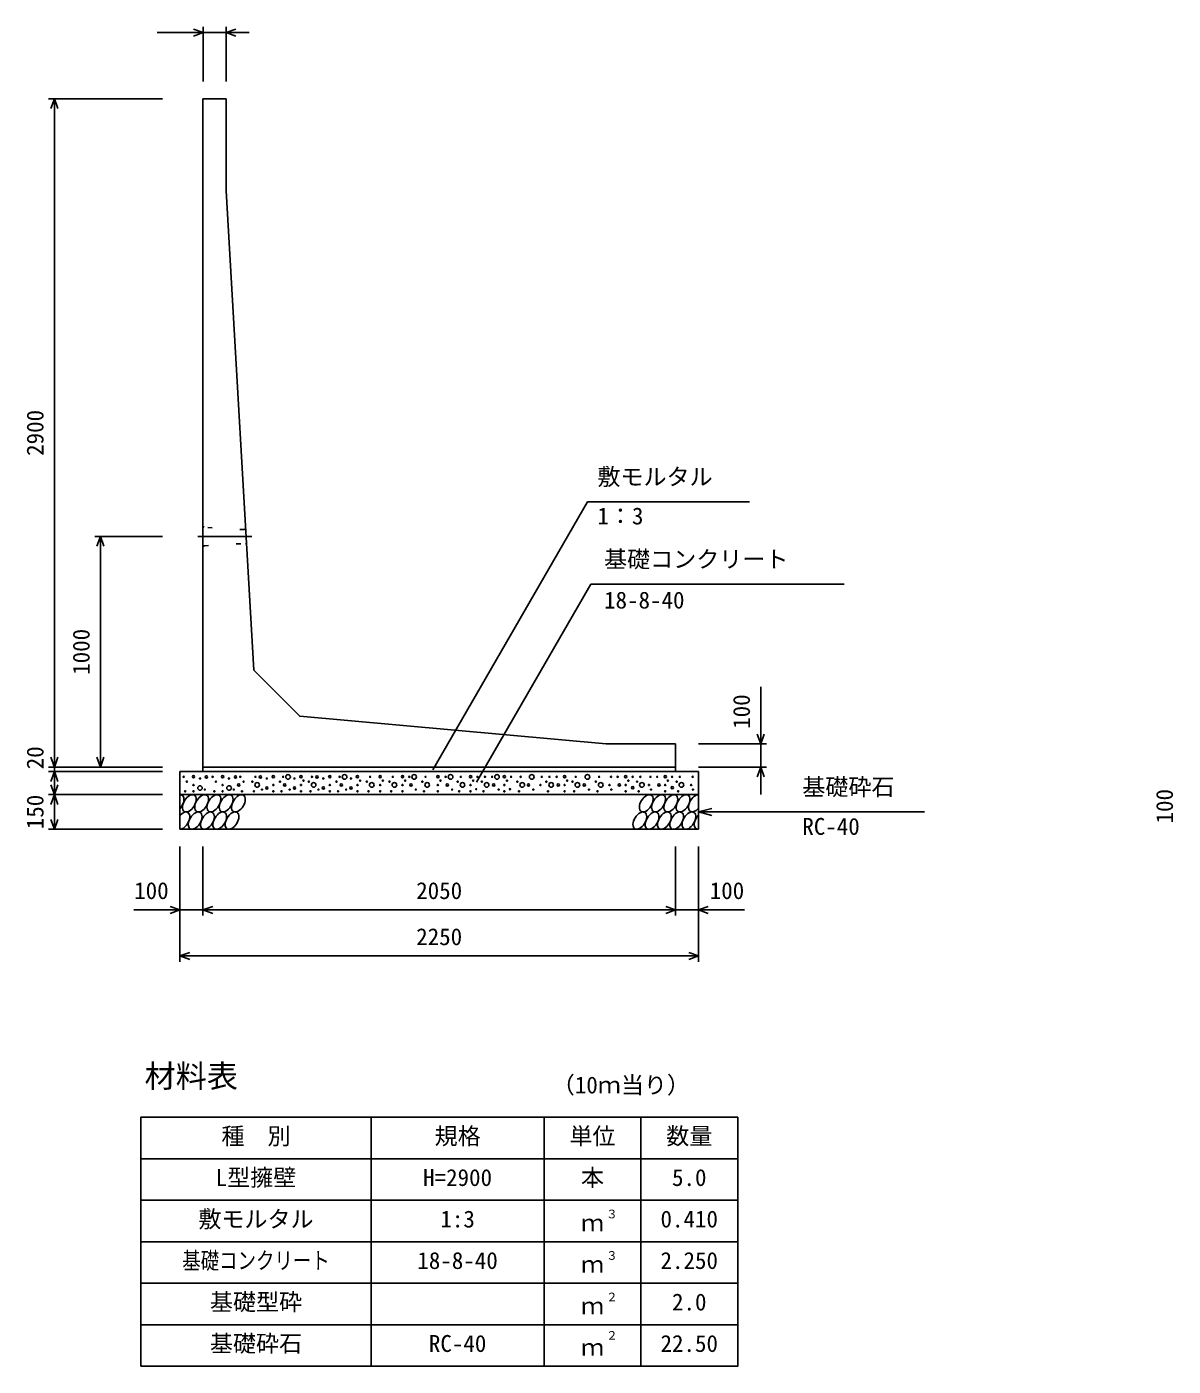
# Model space of a CAD drawing. Units: millimetres, scale not verified. Extents: x -67200 to 67200, y -23760 to 23760.
# Drawn here: x 29298 to 34272, y -5806 to 6 of the extents above; entities that cross this region are included whole.
import ezdxf
from ezdxf.enums import TextEntityAlignment as Align

# ---------------------------------------------------------------- set-up
doc = ezdxf.new("R2010")
doc.units = ezdxf.units.MM
doc.header["$LTSCALE"] = 80
doc.linetypes.add('CHAIN1', pattern=[8, 5, -1, 1, -1])
doc.linetypes.add('DOTTED', pattern=[1.75, 0.25, -1.5])
for name, color, linetype, lineweight in [('0-0_CENTER', 7, 'CHAIN1', 25), ('0-1_DIM', 7, 'Continuous', 25), ('0-3_HATCH', 6, 'Continuous', 25), ('0-4_HYO', 3, 'Continuous', 25), ('0-5_HYO2', 4, 'Continuous', 25), ('0-6_OUTLINE', 1, 'Continuous', 25), ('0-7_OUTLINE2', 4, 'DOTTED', 25), ('0-8_TXT', 7, 'Continuous', 25)]:
    doc.layers.add(name, color=color, linetype=linetype, lineweight=lineweight)
doc.styles.add('ＭＳ ゴシック', font='')
doc.styles.get('ＭＳ ゴシック').set_extended_font_data('MS Gothic')

msp = doc.modelspace()

# ---------------------------------------------------------------- linework, layer by layer
at = {"layer": '0-0_CENTER'}
msp.add_line((30039.65, -2205.79), (30273.77, -2205.79), dxfattribs=at)
at = {"layer": '0-1_DIM'}
for p, q in [((30063.04, 6.1), (30063.04, -230.79)), ((30163.04, 6.1), (30163.04, -230.79)), ((29863.49, -18.9), (30063.04, -18.9)), ((30163.04, -18.9), (30063.04, -18.9)), ((30163.04, -18.9), (30263.04, -18.9)), ((29392.32, -305.79), (29887.32, -305.79)), ((29417.32, -3205.79), (29417.32, -305.79)), ((31059.47, -3217.69), (31730.74, -2055.01)), ((32433.15, -2055.01), (31730.74, -2055.01)), ((29592.32, -2205.79), (29887.32, -2205.79)), ((29617.32, -2205.79), (29617.32, -3205.79)), ((31248.95, -3272.08), (31745.22, -2412.52)), ((32844.76, -2412.52), (31745.22, -2412.52)), ((32482.32, -3105.79), (32482.32, -2858.1)), ((32507.32, -3105.79), (32212.32, -3105.79)), ((32482.32, -3105.79), (32482.32, -3205.79)), ((29392.32, -3205.79), (29887.32, -3205.79)), ((29392.32, -3225.79), (29887.32, -3225.79)), ((29417.32, -3205.79), (29417.32, -3225.79)), ((29417.32, -3225.79), (29417.32, -3325.79)), ((32507.32, -3205.79), (32212.32, -3205.79)), ((32482.32, -3325.79), (32482.32, -3205.79)), ((29392.32, -3325.79), (29887.32, -3325.79)), ((29417.32, -3325.79), (29417.32, -3475.79)), ((32212.32, -3400.79), (32270.28, -3385.26)), ((33192.64, -3400.79), (32212.32, -3400.79)), ((32212.32, -3400.79), (32270.28, -3416.32)), ((29392.32, -3475.79), (29887.32, -3475.79)), ((29962.32, -4050.79), (29962.32, -3550.79)), ((30062.32, -3850.79), (30062.32, -3550.79)), ((32112.32, -3850.79), (32112.32, -3550.79)), ((32112.32, -3850.79), (32112.32, -3550.79)), ((32212.32, -4050.79), (32212.32, -3550.79)), ((29762.78, -3825.79), (29962.32, -3825.79)), ((30062.32, -3825.79), (29962.32, -3825.79)), ((32112.32, -3825.79), (30062.32, -3825.79)), ((32212.32, -3825.79), (32112.32, -3825.79)), ((32411.87, -3825.79), (32212.32, -3825.79)), ((32212.32, -4025.79), (29962.32, -4025.79))]:
    msp.add_line(p, q, dxfattribs=at)
for points in [[(30020.75, -3.51), (30063.04, -18.9), (30020.75, -34.29)], [(30205.32, -3.51), (30163.04, -18.9), (30205.32, -34.29)], [(29432.71, -348.08), (29417.32, -305.79), (29401.93, -348.08)], [(29632.71, -2248.08), (29617.32, -2205.79), (29601.93, -2248.08)], [(32466.93, -3063.51), (32482.32, -3105.79), (32497.71, -3063.51)], [(29432.71, -3163.51), (29417.32, -3205.79), (29401.93, -3163.51)], [(29632.71, -3163.51), (29617.32, -3205.79), (29601.93, -3163.51)], [(29432.71, -3268.08), (29417.32, -3225.79), (29401.93, -3268.08)], [(32466.93, -3248.08), (32482.32, -3205.79), (32497.71, -3248.08)], [(29432.71, -3283.51), (29417.32, -3325.79), (29401.93, -3283.51)], [(29432.71, -3368.08), (29417.32, -3325.79), (29401.93, -3368.08)], [(29432.71, -3433.51), (29417.32, -3475.79), (29401.93, -3433.51)], [(29920.04, -3810.4), (29962.32, -3825.79), (29920.04, -3841.18)], [(30104.61, -3810.4), (30062.32, -3825.79), (30104.61, -3841.18)], [(32070.04, -3810.4), (32112.32, -3825.79), (32070.04, -3841.18)], [(32254.61, -3810.4), (32212.32, -3825.79), (32254.61, -3841.18)], [(30004.61, -4010.4), (29962.32, -4025.79), (30004.61, -4041.18)], [(32170.04, -4010.4), (32212.32, -4025.79), (32170.04, -4041.18)]]:
    msp.add_lwpolyline(points, dxfattribs=at)
at = {"layer": '0-3_HATCH'}
for centre, radius in [((29978.29, -3248.62), 2.5), ((30021.18, -3247.74), 5), ((30049.22, -3255.62), 2.5), ((30077.26, -3248.62), 5), ((30104.39, -3248.62), 2.5), ((30147.29, -3247.74), 5), ((30175.33, -3255.62), 2.5), ((30203.36, -3248.62), 5), ((30224.39, -3248.62), 2.5), ((30290.25, -3248.62), 2.5), ((30311.28, -3248.62), 5), ((30339.32, -3255.62), 2.5), ((30367.35, -3247.74), 5), ((30410.25, -3248.62), 2.5), ((30431.28, -3248.62), 10), ((30459.32, -3255.62), 2.5), ((30487.35, -3247.74), 5), ((30535.47, -3248.62), 2.5), ((30556.5, -3248.62), 5), ((30584.54, -3255.62), 2.5), ((30612.58, -3247.74), 5), ((30655.47, -3248.62), 2.5), ((30676.5, -3248.62), 10), ((30704.54, -3255.62), 2.5), ((30732.58, -3247.74), 5), ((30787.4, -3248.62), 2.5), ((30831.02, -3247.74), 5), ((30885.84, -3248.62), 2.5), ((30928.01, -3247.74), 5), ((30957.71, -3248.62), 2.5), ((30978.74, -3248.62), 10), ((31028.11, -3248.62), 2.5), ((31081.4, -3247.74), 5), ((31115.37, -3248.62), 2.5), ((31136.4, -3248.62), 10), ((31181.08, -3248.62), 2.5), ((31223.26, -3247.74), 5), ((31252.96, -3248.62), 2.5), ((31286.21, -3248.62), 2.5), ((31316.99, -3248.62), 2.5), ((31338.03, -3248.62), 10), ((31369.79, -3247.74), 5), ((31399.49, -3248.62), 2.5), ((31440.5, -3248.62), 2.5), ((31488.66, -3248.62), 10), ((31532.75, -3248.62), 2.5), ((31566, -3248.62), 2.5), ((31596.79, -3248.62), 2.5), ((31631.19, -3247.74), 5), ((31679.67, -3248.62), 2.5), ((31730.31, -3248.62), 10), ((31780.94, -3248.62), 2.5), ((31832.41, -3248.62), 2.5), ((31861.78, -3248.62), 2.5), ((31896.19, -3247.74), 5), ((31926.5, -3248.62), 2.5), ((31959.73, -3248.62), 2.5), ((32003.9, -3248.62), 2.5), ((32033.27, -3248.62), 2.5), ((32067.68, -3247.74), 5), ((32097.99, -3248.62), 2.5), ((32131.22, -3248.62), 2.5), ((32186.74, -3248.62), 2.5), ((29985.3, -3311.65), 2.5), ((29992.31, -3269.63), 2.5), ((30021.18, -3283.63), 2.5), ((30021.18, -3311.65), 2.5), ((30049.22, -3296.77), 10), ((30070.25, -3303.77), 2.5), ((30111.4, -3311.65), 2.5), ((30118.41, -3269.63), 2.5), ((30147.29, -3283.63), 2.5), ((30147.29, -3311.65), 2.5), ((30175.33, -3296.77), 10), ((30196.35, -3303.77), 2.5), ((30217.38, -3283.63), 5), ((30231.4, -3311.65), 2.5), ((30238.41, -3269.63), 2.5), ((30276.23, -3269.63), 2.5), ((30283.24, -3311.65), 2.5), ((30297.26, -3283.63), 10), ((30318.29, -3303.77), 2.5), ((30339.32, -3296.77), 5), ((30367.35, -3283.63), 2.5), ((30367.35, -3311.65), 2.5), ((30396.23, -3269.63), 2.5), ((30403.24, -3311.65), 2.5), ((30417.26, -3283.63), 5), ((30438.29, -3303.77), 2.5), ((30459.32, -3296.77), 5), ((30487.35, -3283.63), 2.5), ((30487.35, -3311.65), 2.5), ((30498.69, -3265.31), 2.5), ((30521.45, -3269.63), 2.5), ((30528.46, -3311.65), 2.5), ((30542.48, -3283.63), 10), ((30563.51, -3303.77), 2.5), ((30584.54, -3296.77), 5), ((30612.58, -3283.63), 2.5), ((30612.58, -3311.65), 2.5), ((30641.45, -3269.63), 2.5), ((30648.46, -3311.65), 2.5), ((30662.48, -3283.63), 5), ((30683.51, -3303.77), 2.5), ((30704.54, -3296.77), 5), ((30732.58, -3283.63), 2.5), ((30732.58, -3311.65), 2.5), ((30743.92, -3265.31), 2.5), ((30773.38, -3269.63), 2.5), ((30780.39, -3311.65), 2.5), ((30794.41, -3283.63), 10), ((30831.02, -3283.63), 2.5), ((30831.02, -3311.65), 2.5), ((30842.36, -3265.31), 2.5), ((30871.82, -3269.63), 2.5), ((30878.83, -3311.65), 2.5), ((30892.85, -3283.63), 10), ((30928.01, -3283.63), 2.5), ((30928.01, -3311.65), 2.5), ((30939.35, -3265.31), 2.5), ((30964.72, -3283.63), 5), ((30985.75, -3303.77), 2.5), ((31014.09, -3269.63), 2.5), ((31021.1, -3311.65), 2.5), ((31035.12, -3283.63), 10), ((31081.4, -3283.63), 2.5), ((31081.4, -3311.65), 2.5), ((31092.74, -3265.31), 2.5), ((31122.38, -3283.63), 5), ((31143.41, -3303.77), 2.5), ((31167.06, -3269.63), 2.5), ((31174.07, -3311.65), 2.5), ((31188.09, -3283.63), 10), ((31223.26, -3283.63), 2.5), ((31223.26, -3311.65), 2.5), ((31234.6, -3265.31), 2.5), ((31247.92, -3301.98), 2.5), ((31272.19, -3269.63), 2.5), ((31279.2, -3311.65), 2.5), ((31293.22, -3283.63), 10), ((31324.01, -3283.63), 5), ((31345.03, -3303.77), 2.5), ((31369.79, -3283.63), 2.5), ((31369.79, -3311.65), 2.5), ((31381.13, -3265.31), 2.5), ((31394.45, -3301.98), 2.5), ((31426.48, -3269.63), 2.5), ((31433.49, -3311.65), 2.5), ((31447.51, -3283.63), 10), ((31474.64, -3283.63), 5), ((31495.67, -3303.77), 2.5), ((31526.32, -3283.63), 2.5), ((31551.98, -3269.63), 2.5), ((31558.99, -3311.65), 2.5), ((31573.01, -3283.63), 10), ((31603.8, -3283.63), 5), ((31631.19, -3283.63), 2.5), ((31631.19, -3311.65), 2.5), ((31642.53, -3265.31), 2.5), ((31665.65, -3269.63), 2.5), ((31672.66, -3311.65), 2.5), ((31686.68, -3283.63), 10), ((31716.29, -3283.63), 5), ((31737.32, -3303.77), 2.5), ((31766.93, -3269.63), 2.5), ((31773.94, -3311.65), 2.5), ((31787.96, -3283.63), 10), ((31825.98, -3283.63), 2.5), ((31834.32, -3303.77), 2.5), ((31868.8, -3283.63), 5), ((31896.19, -3283.63), 2.5), ((31896.19, -3311.65), 2.5), ((31907.53, -3265.31), 2.5), ((31926.67, -3295.92), 5), ((31945.71, -3269.63), 2.5), ((31952.72, -3311.65), 2.5), ((31966.74, -3283.63), 10), ((31997.47, -3283.63), 2.5), ((32005.81, -3303.77), 2.5), ((32040.28, -3283.63), 5), ((32067.68, -3283.63), 2.5), ((32067.68, -3311.65), 2.5), ((32079.02, -3265.31), 2.5), ((32098.15, -3295.92), 5), ((32117.2, -3269.63), 2.5), ((32124.21, -3311.65), 2.5), ((32138.23, -3283.63), 10), ((32180.31, -3283.63), 2.5), ((32188.65, -3303.77), 2.5)]:
    msp.add_circle(centre, radius, dxfattribs=at)
for centre, start_param, end_param in [((29949.96, -3363.3), 4.385593, 6.6745444), ((32198.46, -3363.3), 0.3357715, 4.4411806), ((29975.28, -3438.29), 3.5111464, 7.548991), ((32223.78, -3438.29), 1.2110787, 3.5658734)]:
    msp.add_ellipse(centre, major_axis=(21.81, 35.31), ratio=0.5792, start_param=start_param, end_param=end_param, dxfattribs=at)
for centre in [(30003.17, -3363.3), (30056.37, -3363.3), (30109.58, -3363.3), (30162.79, -3363.3), (30216, -3363.3), (31985.63, -3363.3), (32038.84, -3363.3), (32092.05, -3363.3), (32145.25, -3363.3), (30028.49, -3438.29), (30081.69, -3438.29), (30134.9, -3438.29), (30188.11, -3438.29), (31957.74, -3438.29), (32010.95, -3438.29), (32064.16, -3438.29), (32117.37, -3438.29), (32170.57, -3438.29)]:
    msp.add_ellipse(centre, major_axis=(21.81, 35.31), ratio=0.5792, dxfattribs=at)
at = {"layer": '0-4_HYO'}
for p, q in [((30792.32, -4725.79), (30792.32, -5805.79)), ((31542.32, -4725.79), (31542.32, -5805.79)), ((31962.32, -4725.79), (31962.32, -5805.79)), ((29792.32, -4905.79), (32382.32, -4905.79))]:
    msp.add_line(p, q, dxfattribs=at)
msp.add_lwpolyline([(29792.32, -5805.79), (32382.32, -5805.79), (32382.32, -4725.79), (29792.32, -4725.79)], close=True, dxfattribs=at)
at = {"layer": '0-5_HYO2'}
for p, q in [((29792.32, -5085.79), (32382.32, -5085.79)), ((29792.32, -5265.79), (32382.32, -5265.79)), ((29792.32, -5445.79), (32382.32, -5445.79)), ((29792.32, -5625.79), (32382.32, -5625.79))]:
    msp.add_line(p, q, dxfattribs=at)
at = {"layer": '0-6_OUTLINE'}
for p, q in [((30062.32, -305.79), (30162.32, -305.79)), ((30062.32, -3225.79), (30062.32, -305.79)), ((30162.32, -705.79), (30162.32, -305.79)), ((30162.32, -705.79), (30282.32, -2785.79)), ((32112.32, -3105.79), (31812.32, -3105.79)), ((32112.32, -3105.79), (32112.32, -3225.79)), ((30062.32, -3205.79), (32112.32, -3205.79)), ((32212.32, -3225.79), (32212.32, -3475.79)), ((32212.32, -3325.79), (29962.32, -3325.79)), ((32212.32, -3475.79), (29962.32, -3475.79))]:
    msp.add_line(p, q, dxfattribs=at)
for points in [[(31812.32, -3105.79), (30482.32, -2985.79), (30282.32, -2785.79)], [(32212.32, -3225.79), (29962.32, -3225.79), (29962.32, -3475.79)]]:
    msp.add_lwpolyline(points, dxfattribs=at)
at = {"layer": '0-7_OUTLINE2'}
for p, q in [((30066.82, -2165.79), (30062.32, -2161.29)), ((30242.62, -2175.79), (30066.82, -2165.79)), ((30246.87, -2171.29), (30242.62, -2175.79)), ((30062.32, -2250.29), (30066.82, -2245.79)), ((30066.82, -2245.79), (30246.08, -2235.79)), ((30250.85, -2240.29), (30246.08, -2235.79))]:
    msp.add_line(p, q, dxfattribs=at)

# ---------------------------------------------------------------- texts
at = {"layer": '0-1_DIM', "style": 'ＭＳ ゴシック'}
for s, p in [('2900', (29392.32, -1855.79)), ('1000', (29592.32, -2805.79)), ('100', (32457.32, -3040.15)), ('20', (29392.32, -3215.73)), ('100', (34292.68, -3450.79)), ('150', (29392.32, -3475.79))]:
    msp.add_text(s, height=73.31, rotation=90, dxfattribs=at).set_placement(p, align=Align.BOTTOM_LEFT)
for s, p in [('敷モルタル', (31773.59, -2005.01)), ('1：3', (31773.59, -2175.13)), ('基礎コンクリート', (31802.47, -2362.52)), ('18-8-40', (31802.47, -2540.15)), ('基礎砕石', (32662.57, -3350.79)), ('RC-40', (32662.57, -3522.17)), ('100', (29763.68, -3800.79)), ('2050', (30987.32, -3800.79)), ('100', (32260.96, -3800.79)), ('2250', (30987.32, -4000.79))]:
    msp.add_text(s, height=73.31, dxfattribs=at).set_placement(p, align=Align.BOTTOM_LEFT)
at = {"layer": '0-8_TXT', "style": 'ＭＳ ゴシック'}
for s, height, p in [('材料表', 98.97, (29808.99, -4625.79)), ('（10ｍ当り）', 73.31, (31575.65, -4644.13)), ('種\u3000別', 73.31, (30142.32, -4865.79)), ('規格', 73.31, (31067.32, -4865.79)), ('単位', 73.31, (31652.32, -4865.79)), ('数量', 73.31, (32072.32, -4865.79)), ('L型擁壁', 73.31, (30117.32, -5045.79)), ('本', 73.31, (31702.32, -5045.79)), ('H=2900', 73.31, (31017.32, -5045.79)), ('5.0', 73.31, (32097.32, -5045.79)), ('敷モルタル', 73.31, (30042.32, -5225.79)), ('1:3', 73.31, (31092.32, -5225.79)), ('ｍ', 73.31, (31702.32, -5242.46)), ('３', 36.66, (31811.56, -5175.18)), ('0.410', 73.31, (32047.32, -5225.79)), ('18-8-40', 73.31, (30992.32, -5405.79)), ('ｍ', 73.31, (31702.32, -5422.46)), ('３', 36.66, (31811.56, -5355.18)), ('2.250', 73.31, (32047.32, -5405.79)), ('基礎型砕', 73.31, (30092.32, -5585.79)), ('２', 36.66, (31811.56, -5535.18)), ('2.0', 73.31, (32097.32, -5585.79)), ('ｍ', 73.31, (31702.32, -5602.46)), ('基礎砕石', 73.31, (30092.32, -5765.79)), ('RC-40', 73.31, (31042.32, -5765.79)), ('２', 36.66, (31811.56, -5701.85)), ('22.50', 73.31, (32047.32, -5765.79)), ('ｍ', 73.31, (31702.32, -5782.46))]:
    msp.add_text(s, height=height, dxfattribs=at).set_placement(p, align=Align.BOTTOM_LEFT)
at = {"layer": '0-8_TXT', "style": 'ＭＳ ゴシック', "width": 0.8}
msp.add_text('基礎コンクリート', height=73.31, dxfattribs=at).set_placement((29972.32, -5405.79), align=Align.BOTTOM_LEFT)

doc.saveas('drawing.dxf')
